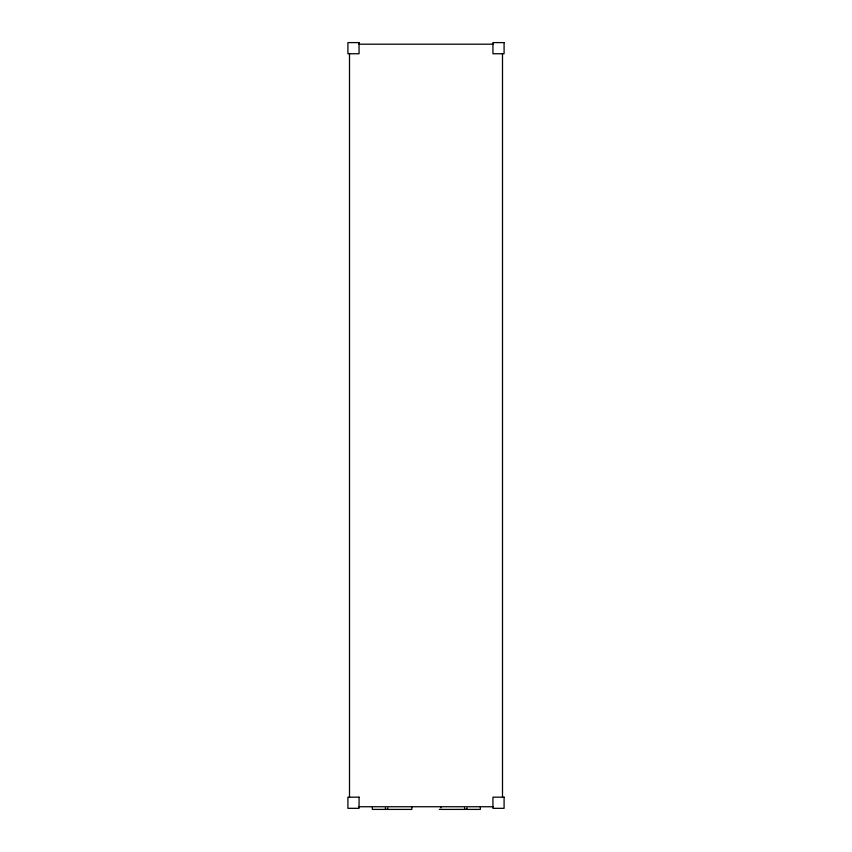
<?xml version="1.0" encoding="UTF-8"?>
<svg xmlns="http://www.w3.org/2000/svg" width="852" height="852" viewBox="0 0 852 852"><rect width="100%" height="100%" fill="white"/><g stroke="black" fill="none" stroke-linecap="round" stroke-linejoin="round"><path stroke-width="1.28" d="M387.383 809.4L387.873 807.888M466.566 809.4L467.056 807.888M358.82 44.197L493.18 44.197M358.82 806.737L493.18 806.737M439.281 809.4L480.336 809.4L480.336 806.951M464.478 807.888L464.968 809.4M385.296 807.888L385.786 809.4M502.499 53.506L502.499 797.419M440.867 806.951L440.867 807.888M411.825 806.951L411.825 809.4L372.356 809.4L372.356 806.951M349.501 53.506L349.501 797.419M359.065 42.6L347.914 42.6L347.914 53.751L359.065 53.751L359.065 42.6M504.086 42.6L492.935 42.6L492.935 53.751L504.086 53.751L504.086 42.6M359.065 797.174L347.914 797.174L347.914 808.324L359.065 808.324L359.065 797.174M504.086 797.174L492.935 797.174L492.935 808.324L504.086 808.324L504.086 797.174"/></g></svg>
